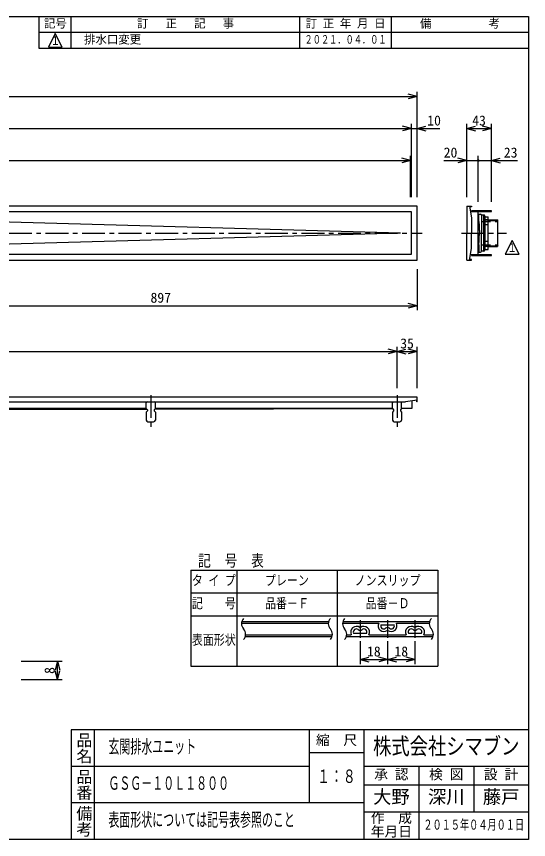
# Model space of a CAD drawing. Units: millimetres, scale not verified. Extents: x -1092 to 1092, y -744 to 696.
# Drawn here: x 196 to 1092, y -744 to 696 of the extents above; entities that cross this region are included whole.
import ezdxf
from ezdxf.enums import TextEntityAlignment as Align

# ---------------------------------------------------------------- set-up
doc = ezdxf.new("R2010")
doc.units = ezdxf.units.MM
doc.header["$LTSCALE"] = 8
doc.linetypes.add('CHAIN1', pattern=[8, 5, -1, 1, -1])
doc.linetypes.add('DASHED2', pattern=[3, 2, -1])
for name, color, linetype in [('0-0_計極細', 2, 'Continuous'), ('0-1_計細線', 3, 'Continuous'), ('0-5_寸法線', 7, 'Continuous'), ('0-7_枠細線', 5, 'Continuous'), ('0-8_枠中線', 5, 'Continuous'), ('1-5_寸法2', 7, 'Continuous')]:
    doc.layers.add(name, color=color, linetype=linetype)
doc.styles.add('@ＭＳ ゴシック', font='')
doc.styles.add('ＭＳ ゴシック', font='')
doc.styles.get('@ＭＳ ゴシック').set_extended_font_data('@MS Gothic')
doc.styles.get('ＭＳ ゴシック').set_extended_font_data('MS Gothic')

msp = doc.modelspace()

# ---------------------------------------------------------------- hatches: boundary and pattern name
at = {"layer": '0-5_寸法線'}
msp.add_hatch(color=256, dxfattribs=at).paths.add_polyline_path([(1006.341, 443.92, 1), (1001.541, 443.92, 1)])

# ---------------------------------------------------------------- linework, layer by layer
at = {"layer": '0-0_計極細'}
for p, q in [((993.941, 354.62), (993.941, 355.82)), ((1003.941, 354.62), (1003.941, 355.82)), ((1004.741, 337.489), (1004.741, 350.12)), ((1005.941, 354.62), (1005.941, 355.82)), ((1007.941, 354.62), (1007.941, 355.82)), ((1009.941, 354.62), (1009.941, 355.82)), ((1023.941, 354.62), (1023.941, 355.82)), ((868.004, 316.92), (22.166, 340.688)), ((1003.949, 339.348), (1004.124, 339.262)), ((1004.124, 339.262), (1004.297, 339.006)), ((1004.297, 339.006), (1004.467, 338.581)), ((1004.467, 338.581), (1004.633, 337.991)), ((1004.633, 337.991), (1004.795, 337.24)), ((1005.097, 335.279), (1005.235, 334.084)), ((1005.235, 334.084), (1005.364, 332.758)), ((1005.364, 332.758), (1005.481, 331.31)), ((1005.481, 331.31), (1005.588, 329.753)), ((1021.141, 340.42), (1013.641, 340.42)), ((1013.641, 340.42), (1014.641, 339.42)), ((1020.141, 339.42), (1014.641, 339.42)), ((1021.141, 340.42), (1020.141, 339.42)), ((1021.141, 339.12), (1038.441, 339.12)), ((1037.441, 340.12), (1037.441, 293.72)), ((868.004, 316.92), (22.166, 293.152)), ((1005.588, 329.753), (1005.681, 328.098)), ((1005.681, 328.098), (1005.762, 326.357)), ((1005.762, 326.357), (1005.829, 324.543)), ((1005.829, 324.543), (1005.881, 322.671)), ((1005.881, 322.671), (1005.919, 320.755)), ((1005.919, 320.755), (1005.942, 318.809)), ((1005.942, 318.809), (1005.949, 316.848)), ((1005.942, 315.031), (1005.949, 316.992)), ((1005.364, 301.082), (1005.481, 302.53)), ((1005.481, 302.53), (1005.588, 304.087)), ((1005.588, 304.087), (1005.681, 305.742)), ((1005.681, 305.742), (1005.762, 307.483)), ((1005.762, 307.483), (1005.829, 309.297)), ((1005.829, 309.297), (1005.881, 311.169)), ((1005.881, 311.169), (1005.919, 313.085)), ((1005.919, 313.085), (1005.942, 315.031)), ((1003.949, 294.492), (1004.124, 294.578)), ((1004.124, 294.578), (1004.297, 294.834)), ((1004.297, 294.834), (1004.467, 295.259)), ((1004.467, 295.259), (1004.633, 295.849)), ((1004.633, 295.849), (1004.795, 296.6)), ((1004.741, 296.351), (1004.741, 283.72)), ((1004.795, 296.6), (1004.949, 297.507)), ((1004.949, 297.507), (1005.097, 298.561)), ((1005.097, 298.561), (1005.235, 299.756)), ((1005.235, 299.756), (1005.364, 301.082)), ((1013.641, 293.42), (1014.641, 294.42)), ((1021.141, 293.42), (1013.641, 293.42)), ((1020.141, 294.42), (1014.641, 294.42)), ((1021.141, 293.42), (1020.141, 294.42)), ((1021.141, 294.72), (1038.441, 294.72)), ((993.941, 278.02), (993.941, 279.22)), ((1003.941, 278.02), (1003.941, 279.22)), ((1005.941, 278.02), (1005.941, 279.22)), ((1007.941, 278.02), (1007.941, 279.22)), ((1009.941, 278.02), (1009.941, 279.22)), ((1023.941, 278.02), (1023.941, 279.22))]:
    msp.add_line(p, q, dxfattribs=at)
at = {"layer": '0-0_計極細', "linetype": 'DASHED2'}
for p, q in [((1009.641, 337.42), (1038.441, 337.42)), ((1009.641, 296.42), (1038.441, 296.42))]:
    msp.add_line(p, q, dxfattribs=at)
at = {"layer": '0-0_計極細', "linetype": 'CHAIN1'}
for p, q in [((-905.171, 316.92), (905.857, 316.92)), ((974.581, 316.92), (1053.513, 316.92)), ((431, 33.561), (431, -21.709)), ((862, 33.561), (862, -21.709))]:
    msp.add_line(p, q, dxfattribs=at)
at = {"layer": '0-0_計極細'}
msp.add_lwpolyline([(1004.795, 337.24), (1004.949, 336.333), (1005.097, 335.279)], dxfattribs=at)
at = {"layer": '0-1_計細線'}
for p, q in [((983.941, 363.92), (983.941, 316.92)), ((983.941, 363.92), (991.941, 363.92)), ((988.941, 363.92), (991.941, 343.764)), ((991.941, 363.22), (989.046, 363.22)), ((991.941, 363.92), (991.941, 363.22)), ((991.941, 354.62), (990.325, 354.62)), ((1004.741, 350.12), (1008.141, 350.12)), ((1009.641, 348.62), (1009.641, 316.92)), ((1013.641, 348.42), (1009.641, 348.42)), ((1013.641, 285.22), (1013.641, 348.62)), ((1015.441, 346.82), (1015.441, 287.02)), ((1015.441, 345.67), (1021.141, 345.67)), ((1021.141, 288.17), (1021.141, 345.67)), ((991.941, 343.764), (991.941, 316.92)), ((1021.141, 331.295), (1015.441, 331.295)), ((1021.141, 340.12), (1037.441, 340.12)), ((1038.441, 339.12), (1037.441, 340.12)), ((1038.441, 294.72), (1038.441, 339.12)), ((983.941, 269.92), (983.941, 316.92)), ((991.941, 290.076), (991.941, 316.92)), ((1009.641, 285.22), (1009.641, 316.92)), ((1021.141, 302.545), (1015.441, 302.545)), ((988.941, 269.92), (991.941, 290.076)), ((1015.441, 288.17), (1021.141, 288.17)), ((1021.141, 293.72), (1037.441, 293.72)), ((1038.441, 294.72), (1037.441, 293.72)), ((991.941, 279.22), (990.325, 279.22)), ((1004.741, 283.72), (1008.141, 283.72)), ((1013.641, 285.42), (1009.641, 285.42)), ((983.941, 269.92), (991.941, 269.92)), ((991.941, 270.62), (989.046, 270.62)), ((991.941, 269.92), (991.941, 270.62)), ((-877, 21.92), (877, 21.92)), ((425, 21.92), (423, 19.92)), ((423, 9.92), (423, 19.92)), ((439, 19.92), (437, 21.92)), ((439, 9.92), (439, 19.92)), ((856, 21.92), (854, 19.92)), ((854, 9.92), (854, 19.92)), ((870, 19.92), (868, 21.92)), ((870, 9.92), (870, 19.92)), ((896.983, 24.913), (877, 21.922)), ((887.7, 23.524), (887.7, 9.92)), ((896.3, 21.92), (896.3, 24.811)), ((897, 21.92), (896.3, 21.92)), ((423, 9.92), (8, 9.92)), ((20.31, 7.942), (424.042, 8.878)), ((423, 9.92), (425, 7.92)), ((425, 5.92), (423, 3.92)), ((423, 3.92), (423, -10.08)), ((425, 7.92), (425, 5.92)), ((439, 9.92), (437, 7.92)), ((437, 7.92), (437, 5.92)), ((437, 5.92), (439, 3.92)), ((437.957, 8.91), (854.046, 9.874)), ((854, 9.92), (439, 9.92)), ((439, 3.92), (439, -10.08)), ((854, 9.92), (856, 7.92)), ((856, 5.92), (854, 3.92)), ((854, 3.92), (854, -10.08)), ((856, 7.92), (856, 5.92)), ((870, 9.92), (868, 7.92)), ((868, 7.92), (868, 5.92)), ((868, 5.92), (870, 3.92)), ((887.7, 9.92), (870, 9.92)), ((870, 3.92), (870, -10.08)), ((426, -13.08), (436, -13.08)), ((857, -13.08), (867, -13.08))]:
    msp.add_line(p, q, dxfattribs=at)
for points in [[(897, 269.92), (897, 363.92), (-897, 363.92), (-897, 269.92)], [(-887, 353.92), (-887, 279.92), (887, 279.92), (887, 353.92)], [(991.941, 355.82), (991.941, 354.62), (1026.941, 354.62), (1026.941, 355.82)], [(991.941, 279.22), (991.941, 278.02), (1026.941, 278.02), (1026.941, 279.22)]]:
    msp.add_lwpolyline(points, close=True, dxfattribs=at)
for points in [[(991.941, 279.22), (1003.941, 279.22), (1003.941, 354.62), (991.941, 354.62)], [(897, 21.92), (897, 29.92), (-897, 29.92)]]:
    msp.add_lwpolyline(points, dxfattribs=at)
for centre, radius, start, end in [((1004.741, 350.92), 0.8, 180, 270), ((1008.141, 348.62), 1.5, 0, 90), ((1013.641, 346.82), 1.8, 0, 90), ((1004.741, 282.92), 0.8, 90, 180), ((1008.141, 285.22), 1.5, 270, 360), ((1013.641, 287.02), 1.8, 270, 360), ((426, -10.08), 3, 180, 270), ((436, -10.08), 3, 270, 360), ((857, -10.08), 3, 180, 270), ((867, -10.08), 3, 270, 360)]:
    msp.add_arc(centre, radius, start, end, dxfattribs=at)
at = {"layer": '0-5_寸法線'}
for p, q in [((897, 379.92), (897, 563.92)), ((-897, 555.92), (897, 555.92)), ((897, 555.92), (881.545, 560.061)), ((897, 555.92), (881.545, 551.779)), ((887, 499.92), (871.545, 504.061)), ((887, 379.92), (887, 507.92)), ((897, 379.92), (897, 507.92)), ((897, 499.92), (912.455, 504.061)), ((983.941, 379.919), (983.941, 507.92)), ((983.941, 499.92), (999.396, 504.061)), ((1026.941, 499.92), (1011.486, 504.061)), ((1026.941, 372.819), (1026.941, 507.92)), ((-887, 499.92), (887, 499.92)), ((887, 499.92), (871.545, 495.779)), ((887, 499.92), (937, 499.92)), ((897, 499.92), (912.455, 495.779)), ((983.941, 499.92), (999.396, 495.779)), ((983.941, 499.92), (1026.941, 499.92)), ((1026.941, 499.92), (1011.486, 495.779)), ((885.5, 443.92), (870.045, 448.061)), ((885.5, 379.92), (885.5, 451.92)), ((983.941, 443.92), (968.486, 448.061)), ((983.941, 379.92), (983.941, 451.92)), ((1003.941, 371.82), (1003.941, 451.92)), ((1026.941, 371.82), (1026.941, 451.92)), ((1026.941, 443.92), (1042.396, 448.061)), ((-885.5, 443.92), (885.5, 443.92)), ((885.5, 443.92), (870.045, 439.779)), ((943.503, 443.92), (1003.941, 443.92)), ((983.941, 443.92), (968.486, 439.779)), ((1003.941, 443.92), (1072.741, 443.92)), ((1026.941, 443.92), (1042.396, 439.779)), ((897, 253.92), (897, 181.92)), ((0, 189.92), (897, 189.92)), ((897, 189.92), (881.545, 194.061)), ((897, 189.92), (881.545, 185.779)), ((862, 45.92), (862, 117.92)), ((897, 45.92), (897, 117.92)), ((-862, 109.92), (862, 109.92)), ((862, 109.92), (846.545, 114.061)), ((862, 109.92), (846.545, 105.779)), ((862, 109.92), (877.455, 114.061)), ((862, 109.92), (877.455, 105.779)), ((862, 109.92), (897, 109.92)), ((897, 109.92), (881.545, 114.061)), ((897, 109.92), (881.545, 105.779))]:
    msp.add_line(p, q, dxfattribs=at)
at = {"layer": '0-7_枠細線'}
for p, q in [((236, 640), (236, 696)), ((292, 640), (292, 696)), ((692, 640), (692, 696)), ((852, 640), (852, 696)), ((1092, 668), (236, 668)), ((264, 666.308), (252, 642.308)), ((276, 642.308), (264, 666.308)), ((1092, 640), (236, 640)), ((252, 642.308), (276, 642.308)), ((1063.378, 304.089), (1051.378, 280.089)), ((1075.378, 280.089), (1063.378, 304.089)), ((1051.378, 280.089), (1075.378, 280.089)), ((501.306, -272.574), (933.306, -272.574)), ((501.306, -272.574), (501.306, -440.574)), ((581.306, -272.574), (581.306, -440.574)), ((757.306, -272.574), (757.306, -440.574)), ((933.306, -272.574), (933.306, -440.574)), ((501.306, -312.574), (933.306, -312.574)), ((501.306, -352.574), (933.306, -352.574)), ((589.828, -365.503), (741.636, -365.503)), ((590.414, -362.303), (742.222, -362.303)), ((766.628, -365.503), (829.928, -365.503)), ((767.214, -362.303), (919.023, -362.303)), ((833.751, -368.17), (856.861, -368.17)), ((860.685, -365.503), (918.437, -365.503)), ((596.976, -385.77), (748.785, -385.77)), ((773.776, -385.77), (781.928, -385.77)), ((785.751, -383.103), (808.861, -383.103)), ((812.685, -385.77), (877.928, -385.77)), ((881.751, -383.103), (904.861, -383.103)), ((908.685, -385.77), (925.585, -385.77)), ((596.39, -388.97), (748.199, -388.97)), ((773.19, -388.97), (924.999, -388.97)), ((797.306, -396.97), (797.306, -436.97)), ((845.306, -396.97), (845.306, -436.97)), ((893.306, -396.97), (893.306, -436.97)), ((797.306, -428.97), (812.761, -424.829)), ((797.306, -428.97), (812.761, -433.111)), ((797.306, -428.97), (845.306, -428.97)), ((845.306, -428.97), (829.851, -424.829)), ((845.306, -428.97), (829.851, -433.111)), ((845.306, -428.97), (860.761, -424.829)), ((845.306, -428.97), (860.761, -433.111)), ((845.306, -428.97), (893.306, -428.97)), ((893.306, -428.97), (877.851, -424.829)), ((893.306, -428.97), (877.851, -433.111)), ((501.306, -440.574), (933.306, -440.574)), ((332, -552), (332, -744)), ((708, -552), (708, -680)), ((804, -552), (804, -744)), ((708, -592), (804, -592)), ((708, -616), (292, -616)), ((1092, -616), (804, -616)), ((900, -616), (900, -744)), ((996, -616), (996, -696)), ((804, -648), (1092, -648)), ((804, -680), (292, -680)), ((1092, -696), (804, -696))]:
    msp.add_line(p, q, dxfattribs=at)
at = {"layer": '0-7_枠細線', "linetype": 'CHAIN1'}
for p, q in [((797.306, -360.063), (797.306, -391.02)), ((845.306, -360.063), (845.306, -391.02)), ((893.306, -360.063), (893.306, -391.02))]:
    msp.add_line(p, q, dxfattribs=at)
at = {"layer": '0-7_枠細線'}
for centre, radius, start, end in [((603.545, -366.362), 13.745, 137.56163, 222.43837), ((755.354, -366.362), 13.745, 137.56163, 222.43837), ((780.346, -366.362), 13.745, 137.56163, 222.43837), ((932.155, -366.362), 13.745, 137.56163, 222.43837), ((790.639, -380.97), 9.947, 51.31781, 208.85363), ((797.306, -372.643), 0.72, 231.31781, 308.68219), ((803.973, -380.97), 9.947, 331.14637, 128.68219), ((838.639, -370.303), 9.947, 151.14637, 308.68219), ((838.639, -370.303), 5.333, 156.42182, 308.68219), ((845.306, -378.63), 5.333, 51.31781, 128.68219), ((851.973, -370.303), 9.947, 231.31781, 28.85363), ((851.973, -370.303), 5.333, 231.31781, 23.57818), ((886.639, -380.97), 9.947, 51.31781, 208.85363), ((893.306, -372.643), 0.72, 231.31781, 308.68219), ((899.973, -380.97), 9.947, 331.14637, 128.68219), ((583.258, -384.911), 13.745, 317.56163, 42.43837), ((735.067, -384.911), 13.745, 317.56163, 42.43837), ((760.059, -384.911), 13.745, 317.56163, 42.43837), ((790.639, -380.97), 5.333, 51.31781, 203.57818), ((797.306, -372.643), 5.333, 231.31781, 308.68219), ((803.973, -380.97), 5.333, 336.42182, 128.68219), ((845.306, -378.63), 0.72, 51.31781, 128.68219), ((886.639, -380.97), 5.333, 51.31781, 203.57818), ((893.306, -372.643), 5.333, 231.31781, 308.68219), ((899.973, -380.97), 5.333, 336.42182, 128.68219), ((911.868, -384.911), 13.745, 317.56163, 42.43837)]:
    msp.add_arc(centre, radius, start, end, dxfattribs=at)
at = {"layer": '0-8_枠中線'}
msp.add_lwpolyline([(-1092, -744), (-1092, 696), (1092, 696), (1092, -744)], close=True, dxfattribs=at)
msp.add_lwpolyline([(1092, -552), (292, -552), (292, -744)], dxfattribs=at)
at = {"layer": '1-5_寸法2'}
for p, q in [((204, -432.209), (276, -432.209)), ((268, -432.209), (263.859, -447.664)), ((268, -432.209), (272.141, -447.664)), ((268, -464.209), (268, -432.209)), ((268, -464.209), (263.859, -448.755)), ((268, -464.209), (272.141, -448.755)), ((204, -464.209), (276, -464.209))]:
    msp.add_line(p, q, dxfattribs=at)

# ---------------------------------------------------------------- texts
at = {"layer": '0-5_寸法線', "style": 'ＭＳ ゴシック'}
for s, p in [('10', (914.747, 499.92)), ('43', (993.441, 499.92)), ('20', (943.503, 443.92)), ('23', (1048.741, 443.92)), ('897', (430.5, 189.92)), ('35', (867.5, 109.92))]:
    msp.add_text(s, height=17.6, dxfattribs=at).set_placement(p, align=Align.BOTTOM_LEFT)
at = {"layer": '0-7_枠細線', "style": 'ＭＳ ゴシック'}
for s, height, p in [('記号', 14.66, (244, 672)), ('訂\u3000 正\u3000 記\u3000 事', 14.66, (407, 672)), ('訂 正 年 月 日', 14.66, (702, 672)), ('備\u3000\u3000\u3000\u3000\u3000考', 14.66, (902, 672)), ('排水口変更', 14.66, (314.161, 644)), ('18', 17.6, (809.306, -428.97)), ('18', 17.6, (857.306, -428.97)), ('縮\u3000尺', 17.6, (720, -584)), ('検 図', 17.6, (918, -644)), ('設 計', 17.6, (1014, -644)), ('承 認', 17.6, (822, -644)), ('大野', 23.46, (820, -688)), ('深川', 23.46, (916, -688)), ('藤戸', 23.46, (1012, -688)), ('作\u3000成', 17.6, (816, -720)), ('年月日', 17.6, (816, -744))]:
    msp.add_text(s, height=height, dxfattribs=at).set_placement(p, align=Align.BOTTOM_LEFT)
for s, height, width, p in [('２０２１．０４．０１', 14.66, 0.7, (700, 644)), ('１', 14.66, 0.8, (255.784, 641.817)), ('１', 14.66, 0.8, (1055.163, 279.598)), ('タ イ プ', 17.6, 0.8, (502.906, -304.574)), ('プレーン', 17.6, 0.8, (630.906, -304.574)), ('ノンスリップ', 17.6, 0.8, (787.706, -304.574)), ('記\u3000\u3000号', 17.6, 0.8, (502.906, -344.574)), ('品番－Ｆ', 17.6, 0.8, (630.906, -344.574)), ('品番－Ｄ', 17.6, 0.8, (806.906, -344.574)), ('表面形状', 17.6, 0.8, (502.906, -408.574)), ('株式会社シマブン', 29.33, 0.8, (820, -604)), ('玄関排水ユニット', 23.46, 0.6, (356.8, -600)), ('ＧＳＧ－１０Ｌ１８００', 23.46, 0.6, (356.8, -664)), ('１：８', 23.46, 0.7, (722.4, -652)), ('表面形状については記号表参照のこと', 23.46, 0.6, (356.8, -728)), ('２０１５年０４月０１日', 17.6, 0.65, (908, -732))]:
    msp.add_text(s, height=height, dxfattribs=dict(at, width=width)).set_placement(p, align=Align.BOTTOM_LEFT)
at = {"layer": '0-7_枠細線', "style": '@ＭＳ ゴシック'}
for s, p in [('品名', (298, -556)), ('品番', (298, -620)), ('備考', (298, -684))]:
    msp.add_text(s, height=20.53, rotation=270, dxfattribs=at).set_placement(p, align=Align.BOTTOM_LEFT)
at = {"layer": '0-7_枠細線', "insert": (513.745, -268.574), "char_height": 20.53, "attachment_point": 7, "style": 'ＭＳ ゴシック'}
msp.add_mtext('\\T2.07;\\W0.8;記号表', dxfattribs=at)
at = {"layer": '1-5_寸法2', "style": 'ＭＳ ゴシック'}
msp.add_text('8', height=17.6, rotation=90, dxfattribs=at).set_placement((268, -454.209), align=Align.BOTTOM_LEFT)

doc.saveas('drawing.dxf')
